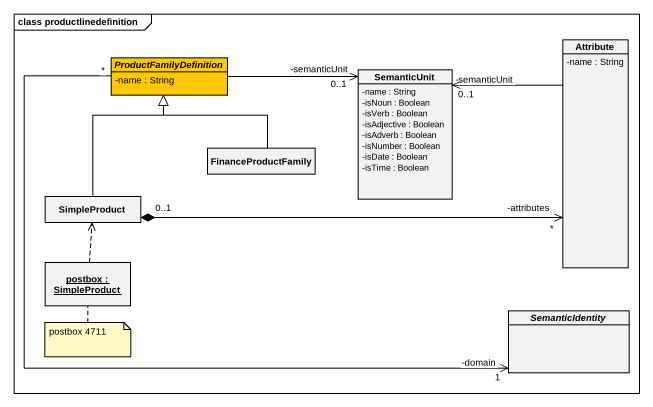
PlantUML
@startuml
mainframe class productlinedefinition
hide circle
hide empty members
skinparam classAttributeIconSize 0
class Attribute {
  -name : String
}
abstract class ProductFamilyDefinition #FFC800 {
  -name : String
}
class SemanticUnit {
  -name : String
  -isNoun : Boolean
  -isVerb : Boolean
  -isAdjective : Boolean
  -isAdverb : Boolean
  -isNumber : Boolean
  -isDate : Boolean
  -isTime : Boolean
}
class FinanceProductFamily
class SimpleProduct
object "postbox : SimpleProduct" as postbox
abstract class SemanticIdentity
Attribute -left-> "-semanticUnit\n0..1" SemanticUnit
ProductFamilyDefinition -right-> "-semanticUnit\n0..1" SemanticUnit
ProductFamilyDefinition "*" --> "-domain\n1" SemanticIdentity
FinanceProductFamily -up-|> ProductFamilyDefinition
SimpleProduct "0..1" *-right-> "*\n-attributes" Attribute
SimpleProduct -up-|> ProductFamilyDefinition
postbox .up.> SimpleProduct
note bottom of postbox : postbox 4711
@enduml
